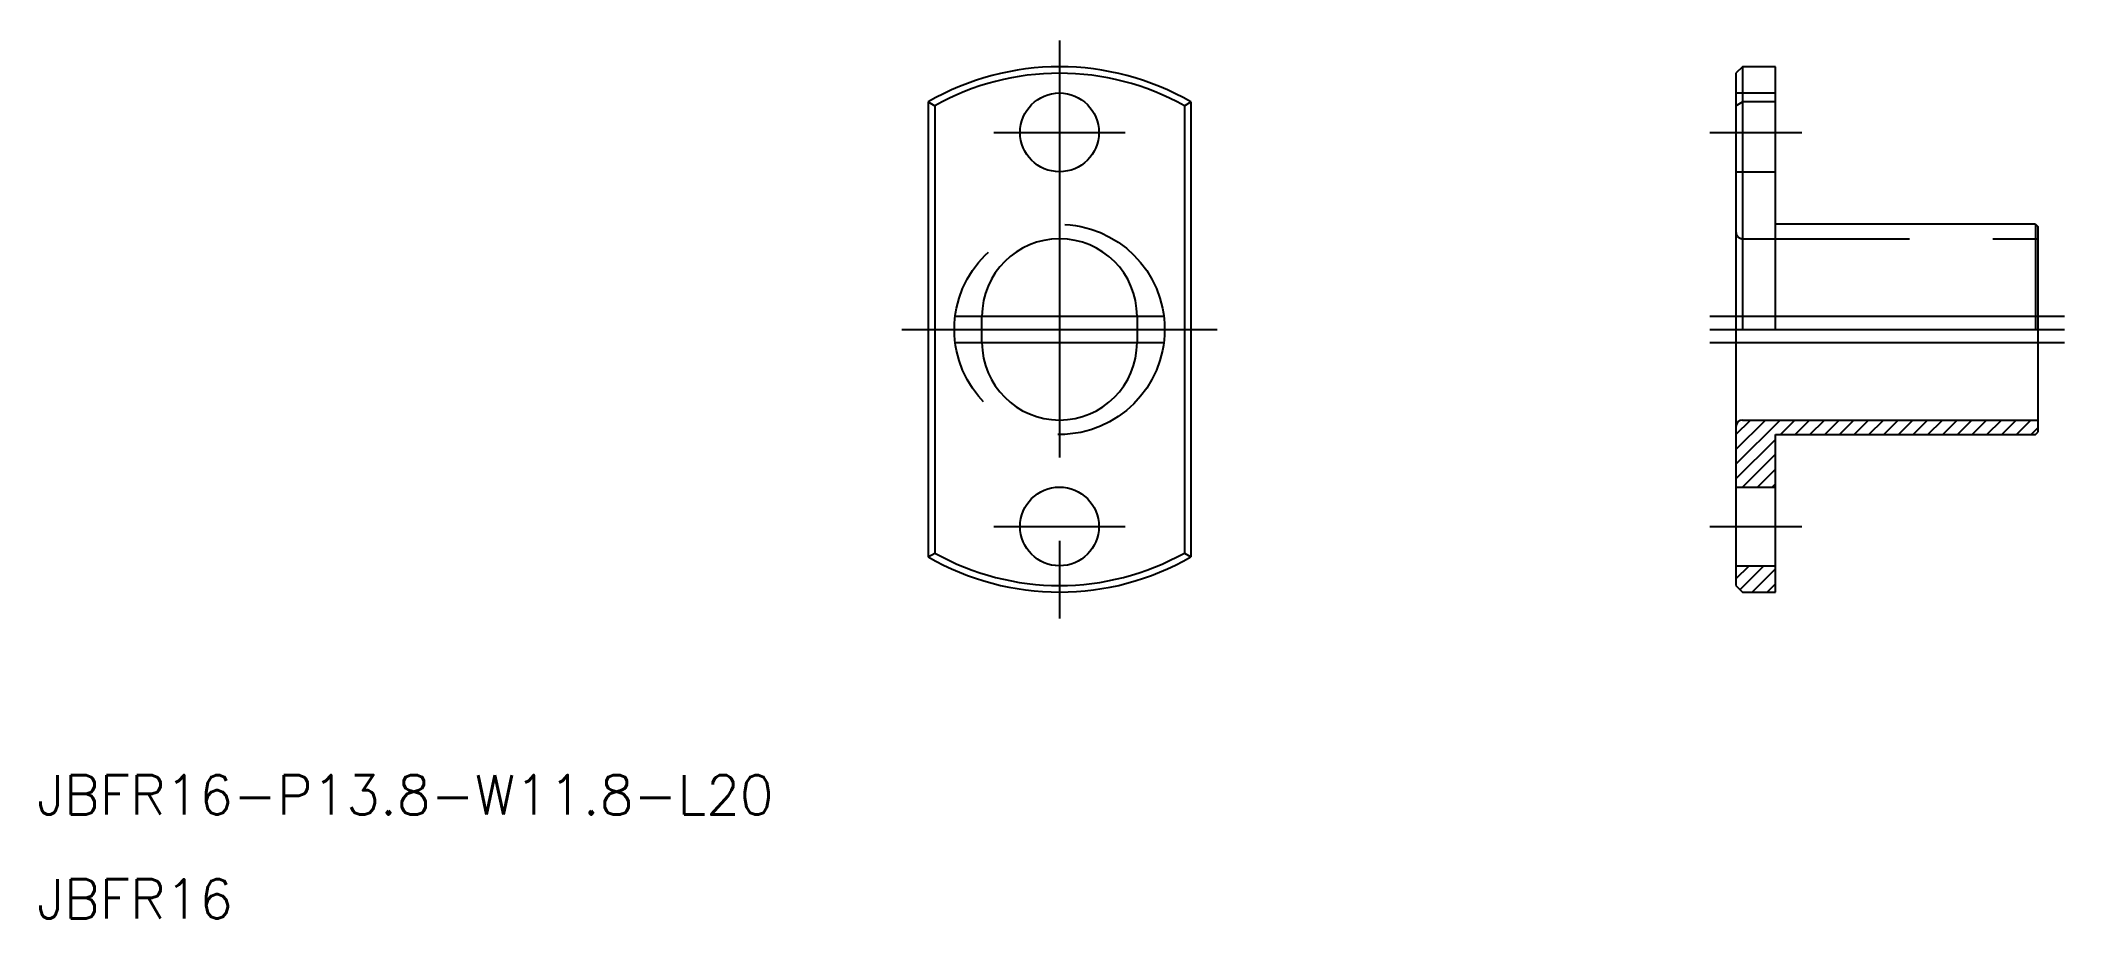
# Model space of a CAD drawing. Extents: x -78 to 76, y -45 to 22.
import ezdxf

# ---------------------------------------------------------------- set-up
doc = ezdxf.new("R2010")
doc.units = 0
doc.linetypes.add('CENTER', pattern=[50.8, 31.75, -6.35, 6.35, -6.35])
doc.linetypes.add('DASHED', pattern=[19.05, 12.7, -6.35])
doc.layers.get('0').update_dxf_attribs({"linetype": 'CONTINUOUS'})
doc.layers.add('CENTER', color=1, linetype='CENTER')
doc.styles.get("Standard").update_dxf_attribs({"font": 'txt.shx', "height": 3, "bigfont": 'bigfont.shx'})

msp = doc.modelspace()

# ---------------------------------------------------------------- linework, layer by layer
at = {"color": 7, "linetype": 'CONTINUOUS'}
for p, q in [((51.98, 20), (51.48, 19.5)), ((51.48, 19.5), (51.48, -19.5)), ((51.98, 20), (51.98, 0)), ((54.48, 20), (51.98, 20)), ((54.48, 0), (54.48, 20)), ((-10, 17.32), (-10, -17.32)), ((-10, 17.32), (-9.5, 17.03)), ((-9.5, 17.03), (-9.5, -17.03)), ((9.5, 17.03), (10, 17.32)), ((9.5, 17.03), (9.5, -17.03)), ((10, 17.32), (10, -17.32)), ((51.48, 17.03), (51.98, 17.32)), ((54.48, 17.32), (51.98, 17.32)), ((74.28, 8), (54.48, 8)), ((74.28, 8), (74.28, 0)), ((74.28, 8), (74.48, 7.8)), ((74.48, -7.8), (74.48, 7.8)), ((-5.9, -1), (-5.9, 1)), ((5.9, 1), (5.9, -1)), ((51.98, -6.9), (74.48, -6.9)), ((54.48, -8), (74.28, -8)), ((54.48, -20), (54.48, -8)), ((74.28, -8), (74.48, -7.8)), ((51.48, -12), (54.48, -12)), ((-10, -17.32), (-9.5, -17.03)), ((9.5, -17.03), (10, -17.32)), ((51.48, -18), (54.48, -18)), ((51.48, -19.5), (51.98, -20)), ((51.98, -20), (54.48, -20))]:
    msp.add_line(p, q, dxfattribs=at)
at = {"color": 3, "linetype": 'DASHED'}
for p, q in [((51.48, 18), (54.48, 18)), ((51.48, 12), (54.48, 12)), ((51.98, 6.9), (74.48, 6.9))]:
    msp.add_line(p, q, dxfattribs=at)
at = {"color": 3, "linetype": 'CONTINUOUS'}
for p, q in [((51.48, -8.01), (52.59, -6.9)), ((51.48, -9.14), (53.72, -6.9)), ((51.48, -10.26), (54.84, -6.9)), ((54.86, -8), (55.96, -6.9)), ((55.98, -8), (57.08, -6.9)), ((57.11, -8), (58.21, -6.9)), ((58.23, -8), (59.33, -6.9)), ((59.35, -8), (60.45, -6.9)), ((60.47, -8), (61.57, -6.9)), ((61.6, -8), (62.7, -6.9)), ((62.72, -8), (63.82, -6.9)), ((63.84, -8), (64.94, -6.9)), ((64.96, -8), (66.06, -6.9)), ((66.09, -8), (67.19, -6.9)), ((67.21, -8), (68.31, -6.9)), ((68.33, -8), (69.43, -6.9)), ((69.45, -8), (70.55, -6.9)), ((70.58, -8), (71.68, -6.9)), ((71.7, -8), (72.8, -6.9)), ((72.82, -8), (73.92, -6.9)), ((73.94, -8), (74.48, -7.46)), ((51.48, -11.38), (54.48, -8.38)), ((51.98, -12), (54.48, -9.5)), ((53.11, -12), (54.48, -10.63)), ((54.23, -12), (54.48, -11.75)), ((51.48, -18.99), (52.47, -18)), ((51.79, -19.81), (53.6, -18)), ((52.72, -20), (54.48, -18.24)), ((53.84, -20), (54.48, -19.36))]:
    msp.add_line(p, q, dxfattribs=at)
at = {"color": 7, "linetype": 'CONTINUOUS'}
for centre in [(0, 15), (0, -15)]:
    msp.add_circle(centre, 3, dxfattribs=at)
at = {"color": 3, "linetype": 'DASHED'}
msp.add_circle((0, 0), 8, dxfattribs=at)
at = {"color": 7, "linetype": 'CONTINUOUS'}
for centre, radius, start, end in [((0, 0), 20, 60, 120), ((0, 0), 19.5, 60.8446, 119.1554), ((0, 1), 5.9, 0, 180), ((0, -1), 5.9, 180, 0), ((51.98, -7.4), 0.5, 90, 180), ((0, 0), 20, 240, 300), ((0, 0), 19.5, 240.8446, 299.1554)]:
    msp.add_arc(centre, radius, start, end, dxfattribs=at)
at = {"color": 3, "linetype": 'DASHED'}
msp.add_arc((51.98, 7.4), 0.5, 180, 270, dxfattribs=at)
at = {"layer": 'CENTER', "color": 1, "linetype": 'CENTER'}
for p, q in [((0, 22), (0, -22)), ((-5, 15), (5, 15)), ((49.48, 15), (56.48, 15)), ((-12, 0), (12, 0)), ((-7.9, 1), (7.9, 1)), ((49.48, 1), (76.48, 1)), ((49.48, 0), (76.48, 0)), ((-7.9, -1), (7.9, -1)), ((49.48, -1), (76.48, -1)), ((-5, -15), (5, -15)), ((49.48, -15), (56.48, -15))]:
    msp.add_line(p, q, dxfattribs=at)

# ---------------------------------------------------------------- texts
at = {"color": 7, "linetype": 'CONTINUOUS'}
for s, p in [('JBFR16-P13.8-W11.8-L20', (-77.81, -36.94)), ('JBFR16', (-77.81, -44.86))]:
    msp.add_text(s, height=3, dxfattribs=at).set_placement(p)

doc.saveas('drawing.dxf')
